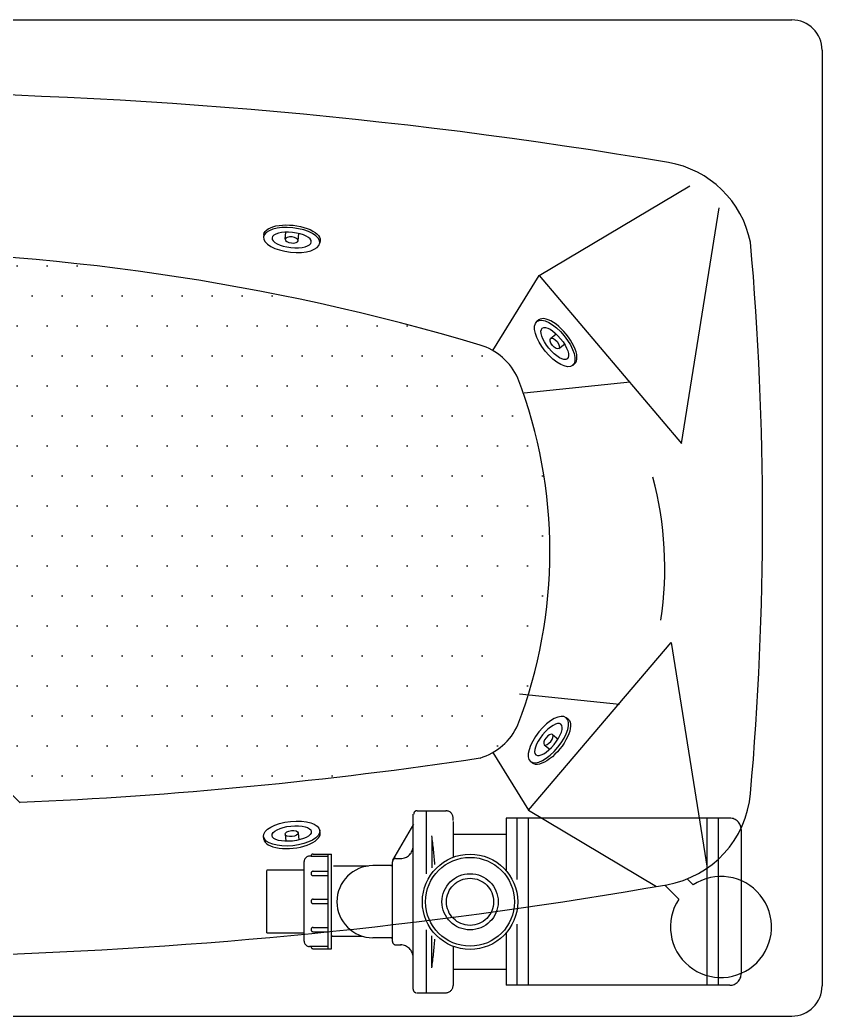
# Model space of a CAD drawing. Header units: millimetres. Extents: x -1273.58 to -1271.93, y 2261.71 to 2262.54.
# Drawn here: x -1272.602 to -1271.934, y 2261.707 to 2262.537 of the extents above; entities that cross this region are included whole.
import ezdxf

# ---------------------------------------------------------------- set-up
doc = ezdxf.new("R2010")
doc.units = ezdxf.units.MM
doc.header["$LTSCALE"] = 10
doc.linetypes.add('HIDDEN', pattern=[0.375, 0.25, -0.125])
doc.layers.add('jacuzzi', color=1, linetype='Continuous')

msp = doc.modelspace()

# ---------------------------------------------------------------- hatches: boundary and pattern name
at = {"layer": 'jacuzzi'}
h = msp.add_hatch(dxfattribs=at)
h.set_pattern_fill('DOTS', color=256, scale=0.4, style=0)
h.set_pattern_definition([(0, (-1275.541472, 2260.806986), (0.0125, 0.025), [0, -0.025])])
edge = h.paths.add_edge_path()
edge.add_arc((-1272.75851, 2260.45695), 1.88782, 73.37406, 106.62594)
edge.add_arc((-1273.28421, 2262.21744), 0.05051, 106.62594, 155.75947)
edge.add_arc((-1272.95137, 2262.09382), 0.40546, 159.14251, 200.85749)
edge.add_arc((-1273.28421, 2261.97019), 0.05051, 204.24053, 253.37406)
edge.add_arc((-1272.75851, 2265.52245), 3.64094, 261.46848, 267.52904)
edge.add_line((-1272.91581, 2261.88458), (-1272.89142, 2261.90823))
edge.add_line((-1272.83429, 2261.9043), (-1272.89142, 2261.90823))
edge.add_arc((-1272.8336, 2261.93984), 0.03555, 269.20273, 360)
edge.add_arc((-1272.75851, 2261.94677), 0.03954, 0, 180)
edge.add_arc((-1272.68342, 2261.93984), 0.03555, 180, 270.79727)
edge.add_line((-1272.68273, 2261.9043), (-1272.6256, 2261.90823))
edge.add_line((-1272.60122, 2261.88458), (-1272.6256, 2261.90823))
edge.add_arc((-1272.75851, 2265.52245), 3.64094, 272.47096, 278.53152)
edge.add_arc((-1272.56565, 2262.09382), 0.40546, 339.14251, 380.85749)
edge.add_arc((-1272.23282, 2261.97019), 0.05051, 286.62594, 335.75947)
edge.add_arc((-1272.23282, 2262.21744), 0.05051, 24.24053, 73.37406)

# ---------------------------------------------------------------- linework, layer by layer
at = {"layer": 'jacuzzi', "color": 3}
for p, q in [((-1273.55826, 2262.53677), (-1271.95877, 2262.53677)), ((-1271.93351, 2262.51151), (-1271.93351, 2261.73202)), ((-1273.55826, 2261.70677), (-1271.95877, 2261.70677))]:
    msp.add_line(p, q, dxfattribs=at)
at = {"layer": 'jacuzzi'}
for p, q in [((-1272.16923, 2262.32372), (-1272.04351, 2262.39851)), ((-1272.05046, 2262.18395), (-1272.01919, 2262.38023)), ((-1272.39843, 2262.35804), (-1272.39866, 2262.35593)), ((-1272.38063, 2262.354), (-1272.38, 2262.35989)), ((-1272.36981, 2262.35284), (-1272.36918, 2262.35873)), ((-1272.35156, 2262.35301), (-1272.35179, 2262.35091)), ((-1272.20761, 2262.26121), (-1272.16923, 2262.32372)), ((-1272.16923, 2262.32372), (-1272.05046, 2262.18395)), ((-1272.16937, 2262.28679), (-1272.17101, 2262.28546)), ((-1272.15956, 2262.2714), (-1272.15496, 2262.27514)), ((-1272.15269, 2262.26296), (-1272.14809, 2262.2667)), ((-1272.1396, 2262.25024), (-1272.14124, 2262.2489)), ((-1272.18166, 2262.22615), (-1272.09346, 2262.23533)), ((-1272.17804, 2261.87826), (-1272.05927, 2262.01803)), ((-1272.05927, 2262.01803), (-1272.02931, 2261.83)), ((-1272.18548, 2261.97531), (-1272.10227, 2261.96666)), ((-1272.1449, 2261.95406), (-1272.14655, 2261.9554)), ((-1272.15799, 2261.94134), (-1272.1534, 2261.9376)), ((-1272.16486, 2261.9329), (-1272.16027, 2261.92916)), ((-1272.20761, 2261.92642), (-1272.17804, 2261.87826)), ((-1272.17467, 2261.91751), (-1272.17631, 2261.91884)), ((-1272.60122, 2261.88458), (-1272.6256, 2261.90823)), ((-1272.17804, 2261.87826), (-1272.07129, 2261.81477)), ((-1272.38063, 2261.85826), (-1272.38, 2261.85237)), ((-1272.36981, 2261.85942), (-1272.36918, 2261.85353)), ((-1272.35156, 2261.85925), (-1272.35179, 2261.86136)), ((-1272.39843, 2261.85423), (-1272.39866, 2261.85633)), ((-1272.04091, 2261.8161), (-1272.04561, 2261.8208)), ((-1272.05281, 2261.8042), (-1272.06455, 2261.81594))]:
    msp.add_line(p, q, dxfattribs=at)
at = {"layer": 'jacuzzi', "linetype": 'HIDDEN'}
for p, q in [((-1272.27407, 2261.72907), (-1272.27407, 2261.87504)), ((-1272.27074, 2261.8779), (-1272.24668, 2261.8779)), ((-1272.26298, 2261.82529), (-1272.26298, 2261.8779)), ((-1272.2909, 2261.83661), (-1272.2736, 2261.86658)), ((-1272.24082, 2261.86974), (-1272.24082, 2261.87189)), ((-1272.24082, 2261.86974), (-1272.24082, 2261.87189)), ((-1272.01039, 2261.8717), (-1272.19673, 2261.8717)), ((-1272.19673, 2261.8717), (-1272.19673, 2261.83394)), ((-1272.19673, 2261.8717), (-1272.19673, 2261.82803)), ((-1272.19673, 2261.86966), (-1272.19673, 2261.83394)), ((-1272.19673, 2261.86966), (-1272.19673, 2261.83394)), ((-1272.1877, 2261.8717), (-1272.1877, 2261.82064)), ((-1272.17816, 2261.8717), (-1272.17816, 2261.73245)), ((-1272.02947, 2261.8717), (-1272.02947, 2261.73245)), ((-1272.01993, 2261.8717), (-1272.01993, 2261.73245)), ((-1272.19673, 2261.85795), (-1272.24082, 2261.85795)), ((-1272.00085, 2261.86216), (-1272.00085, 2261.74198)), ((-1272.25851, 2261.85599), (-1272.25851, 2261.83039)), ((-1272.34494, 2261.76289), (-1272.34494, 2261.8418)), ((-1272.34197, 2261.76289), (-1272.34197, 2261.8418)), ((-1272.36484, 2261.76919), (-1272.36484, 2261.8355)), ((-1272.36484, 2261.76915), (-1272.36484, 2261.83545)), ((-1272.35913, 2261.84), (-1272.36034, 2261.84)), ((-1272.35913, 2261.83995), (-1272.36034, 2261.83995)), ((-1272.35913, 2261.84), (-1272.34494, 2261.84)), ((-1272.29129, 2261.76893), (-1272.29129, 2261.83518)), ((-1272.28842, 2261.83804), (-1272.28449, 2261.83804)), ((-1272.39586, 2261.82856), (-1272.36484, 2261.82856)), ((-1272.39586, 2261.77617), (-1272.39586, 2261.82807)), ((-1272.39586, 2261.82434), (-1272.39586, 2261.82802)), ((-1272.34041, 2261.83187), (-1272.31127, 2261.83187)), ((-1272.29274, 2261.8321), (-1272.30752, 2261.8321)), ((-1272.39586, 2261.82065), (-1272.39586, 2261.82434)), ((-1272.39586, 2261.77613), (-1272.39586, 2261.82434)), ((-1272.1877, 2261.78333), (-1272.1877, 2261.73245)), ((-1272.39586, 2261.77617), (-1272.36484, 2261.77617)), ((-1272.39586, 2261.77613), (-1272.36484, 2261.77613)), ((-1272.26298, 2261.7262), (-1272.26298, 2261.77868)), ((-1272.19673, 2261.77594), (-1272.19673, 2261.73245)), ((-1272.34125, 2261.77337), (-1272.34075, 2261.77337)), ((-1272.34041, 2261.77346), (-1272.31676, 2261.77346)), ((-1272.29274, 2261.772), (-1272.30752, 2261.772)), ((-1272.25851, 2261.74798), (-1272.25851, 2261.77357)), ((-1272.34494, 2261.76469), (-1272.36034, 2261.76469)), ((-1272.28842, 2261.76607), (-1272.28402, 2261.76607)), ((-1272.24082, 2261.74599), (-1272.19673, 2261.74599)), ((-1272.19673, 2261.74599), (-1272.19673, 2261.73245)), ((-1272.24082, 2261.73437), (-1272.24082, 2261.73221)), ((-1272.24082, 2261.73437), (-1272.24082, 2261.73221)), ((-1272.27074, 2261.7262), (-1272.26221, 2261.7262)), ((-1272.26359, 2261.7262), (-1272.24683, 2261.7262)), ((-1272.26359, 2261.7262), (-1272.24683, 2261.7262)), ((-1272.01039, 2261.73245), (-1272.19673, 2261.73245))]:
    msp.add_line(p, q, dxfattribs=at)
for points in [[(-1272.24082, 2261.86901), (-1272.24082, 2261.83907)], [(-1272.35733, 2261.8418), (-1272.34197, 2261.8418)], [(-1272.35733, 2261.82738), (-1272.34494, 2261.82738)], [(-1272.35733, 2261.82378), (-1272.34494, 2261.82378)], [(-1272.35733, 2261.80414), (-1272.34494, 2261.80414)], [(-1272.35733, 2261.80054), (-1272.34494, 2261.80054)], [(-1272.35733, 2261.78064), (-1272.34494, 2261.78064)], [(-1272.35733, 2261.77704), (-1272.34494, 2261.77704)], [(-1272.35733, 2261.76289), (-1272.34197, 2261.76289)], [(-1272.24082, 2261.7649), (-1272.24082, 2261.74102), (-1272.24082, 2261.73437)], [(-1272.24082, 2261.74599), (-1272.24082, 2261.74102), (-1272.24082, 2261.73437)]]:
    msp.add_lwpolyline(points, dxfattribs=at)
for radius in [0.03969, 0.037, 0.0234, 0.01963]:
    msp.add_circle((-1272.22667, 2261.80198), radius, dxfattribs=at)
at = {"layer": 'jacuzzi', "color": 3}
for centre, start, end in [((-1271.95877, 2262.51151), 0, 90), ((-1271.95877, 2261.73202), 270, 0)]:
    msp.add_arc(centre, 0.02526, start, end, dxfattribs=at)
at = {"layer": 'jacuzzi'}
for centre, radius, start, end in [((-1272.75851, 2258.32062), 4.15615, 80.34597, 99.65403), ((-1272.07565, 2262.33492), 0.08418, 11.3689, 80.34597), ((-1274.59703, 2262.12187), 2.61402, 354.95995, 5.04003), ((-1272.75851, 2260.45695), 1.88782, 73.37406, 106.62594), ((-1272.23282, 2262.21744), 0.05051, 24.24053, 73.37406), ((-1272.56565, 2262.09382), 0.40546, 339.14251, 20.85749), ((-1272.3578, 2262.07996), 0.29334, 351.50853, 14.96439), ((-1272.23282, 2261.97019), 0.05051, 286.62594, 335.75947), ((-1272.75851, 2265.52245), 3.64094, 272.47096, 278.53152), ((-1272.07749, 2261.89966), 0.0847, 279.93822, 354.95995), ((-1272.0177, 2261.78099), 0.04209, 146.53696, 123.46304), ((-1272.75851, 2265.78643), 4.03068, 271.95493, 279.93822)]:
    msp.add_arc(centre, radius, start, end, dxfattribs=at)
at = {"layer": 'jacuzzi', "linetype": 'HIDDEN'}
for centre, radius, start, end in [((-1272.27074, 2261.87504), 0.00286, 90, 180), ((-1272.24683, 2261.87189), 0.00601, 0, 90), ((-1272.24683, 2261.87189), 0.00601, 0, 90), ((-1272.01039, 2261.86216), 0.00954, 0, 90), ((-1272.67275, 2261.80153), 0.41794, 4.33638, 7.6297), ((-1272.35733, 2261.84), 0.0018, 90, 180), ((-1272.28449, 2261.84846), 0.01042, 270, 0), ((-1272.36034, 2261.8355), 0.0045, 90, 180), ((-1272.29274, 2261.83356), 0.00145, 270, 0), ((-1272.28842, 2261.83518), 0.00286, 90, 180), ((-1272.35733, 2261.82558), 0.0018, 90, 270), ((-1272.30752, 2261.80205), 0.03005, 90, 270), ((-1272.35733, 2261.80234), 0.0018, 90, 270), ((-1272.35733, 2261.77884), 0.0018, 90, 270), ((-1272.36034, 2261.76919), 0.0045, 180, 270), ((-1272.34125, 2261.77263), 0.000743, 90, 165.14175), ((-1272.29274, 2261.77055), 0.00145, 0, 90), ((-1272.28842, 2261.76893), 0.00286, 180, 270), ((-1272.67275, 2261.80243), 0.41794, 352.3703, 355.66362), ((-1272.35733, 2261.76469), 0.0018, 180, 270), ((-1272.28449, 2261.75565), 0.01042, 0, 90), ((-1272.01039, 2261.74198), 0.00954, 270, 0), ((-1272.27121, 2261.72907), 0.00286, 180, 270), ((-1272.24683, 2261.73221), 0.00601, 270, 0), ((-1272.24683, 2261.73221), 0.00601, 270, 0)]:
    msp.add_arc(centre, radius, start, end, dxfattribs=at)
at = {"layer": 'jacuzzi', "extrusion": (0, 0, -1)}
for centre, major_axis, ratio, start_param, end_param in [((-1272.375, 2262.35552), (-0.02344, 0.00251), 0.431953, 0, 3.141593), ((-1272.37522, 2262.35342), (-0.00541, 0.00058), 0.461888, 4.712389, 10.995574), ((-1272.15978, 2261.93578), (0.01488, 0.01828), 0.431953, 0, 3.141593), ((-1272.16143, 2261.93712), (0.00343, 0.00422), 0.461888, 4.712389, 10.995574)]:
    msp.add_ellipse(centre, major_axis=major_axis, ratio=ratio, start_param=start_param, end_param=end_param, dxfattribs=at)
for centre, major_axis, ratio in [((-1272.37522, 2262.35342), (-0.02344, 0.00251), 0.431953), ((-1272.37522, 2262.35342), (-0.01636, 0.00175), 0.381644), ((-1272.16143, 2261.93712), (0.01488, 0.01828), 0.431953), ((-1272.16143, 2261.93712), (0.01039, 0.01276), 0.381644)]:
    msp.add_ellipse(centre, major_axis=major_axis, ratio=ratio, dxfattribs=at)
at = {"layer": 'jacuzzi'}
for centre, major_axis, ratio, start_param, end_param in [((-1272.15448, 2262.26852), (0.01488, -0.01828), 0.431953, 6.283185, 9.424778), ((-1272.15613, 2262.26718), (-0.00343, 0.00422), 0.461888, -3.141592653589793, 3.141592653589793), ((-1272.375, 2261.85674), (-0.02344, -0.00251), 0.431953, 6.283185, 9.424778), ((-1272.37522, 2261.85884), (0.00541, 0.00058), 0.461888, -3.141592653589793, 3.141592653589793)]:
    msp.add_ellipse(centre, major_axis=major_axis, ratio=ratio, start_param=start_param, end_param=end_param, dxfattribs=at)
for centre, major_axis, ratio in [((-1272.15613, 2262.26718), (0.01488, -0.01828), 0.431953), ((-1272.15613, 2262.26718), (0.01039, -0.01276), 0.381644), ((-1272.37522, 2261.85884), (-0.02344, -0.00251), 0.431953), ((-1272.37522, 2261.85884), (-0.01636, -0.00175), 0.381644)]:
    msp.add_ellipse(centre, major_axis=major_axis, ratio=ratio, dxfattribs=at)

doc.saveas('drawing.dxf')
